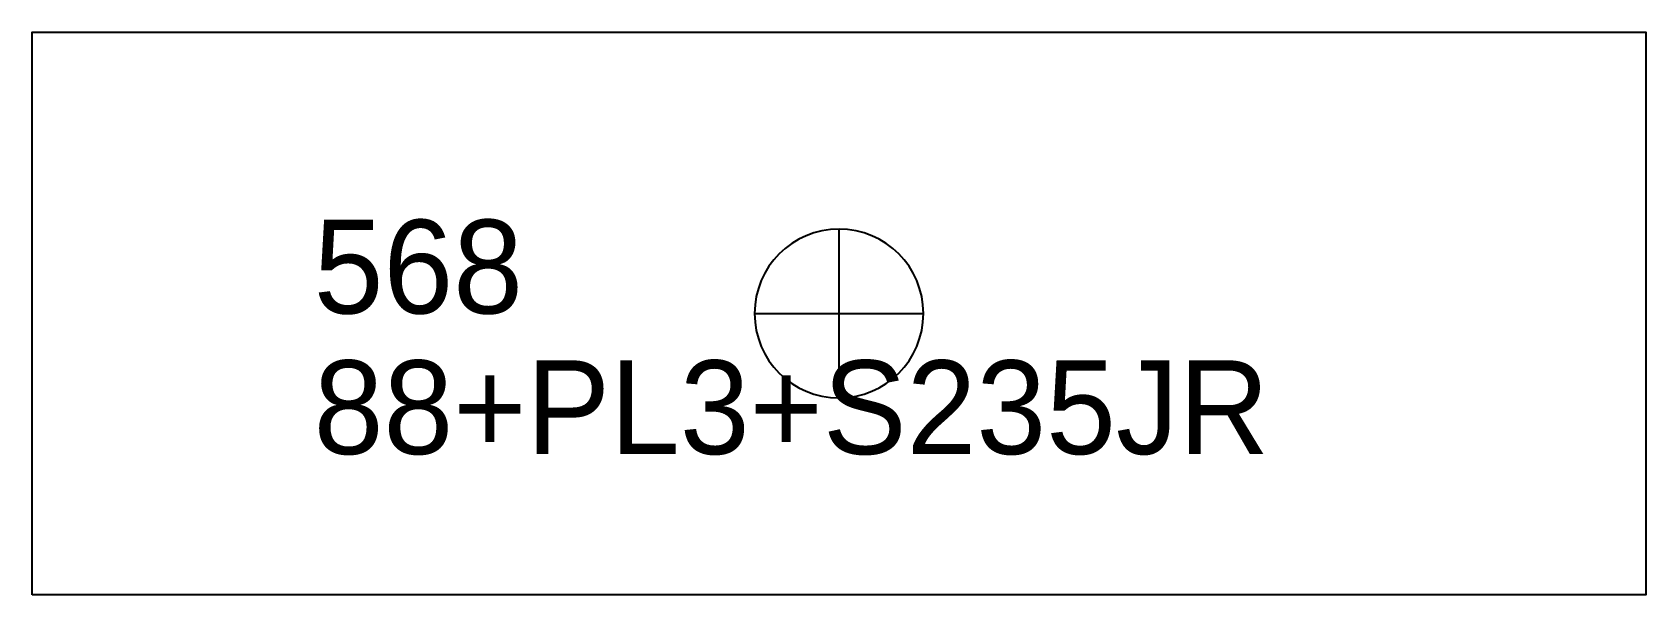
# Model space of a CAD drawing. Extents: x 0 to 172, y 0 to 60.
import ezdxf

# ---------------------------------------------------------------- set-up
doc = ezdxf.new("R2010")
doc.units = 0
for name, color, linetype in [('18', 7, 'CONTINUOUS'), ('CUT', 7, 'CONTINUOUS'), ('SCRIBE', 3, 'CONTINUOUS'), ('TEXT', 7, 'CONTINUOUS')]:
    doc.layers.add(name, color=color, linetype=linetype)

msp = doc.modelspace()

# ---------------------------------------------------------------- linework, layer by layer
at = {"layer": '18', "color": 7, "linetype": 'CONTINUOUS'}
for p, q in [((86, 21), (86, 39)), ((77, 30), (95, 30))]:
    msp.add_line(p, q, dxfattribs=at)
msp.add_lwpolyline([(86, 39, 1), (86, 21, 1)], format="xyb", close=True, dxfattribs=at)
at = {"layer": 'CUT', "color": 7, "linetype": 'CONTINUOUS'}
msp.add_lwpolyline([(0, 0), (0, 60), (172, 60), (172, 0)], close=True, dxfattribs=at)

# ---------------------------------------------------------------- texts
at = {"layer": 'SCRIBE', "color": 3}
msp.add_text('568', height=10, dxfattribs=at).set_placement((30, 30))
at = {"layer": 'TEXT', "color": 7}
msp.add_text('88+PL3+S235JR', height=10, dxfattribs=at).set_placement((30, 15))

doc.saveas('drawing.dxf')
